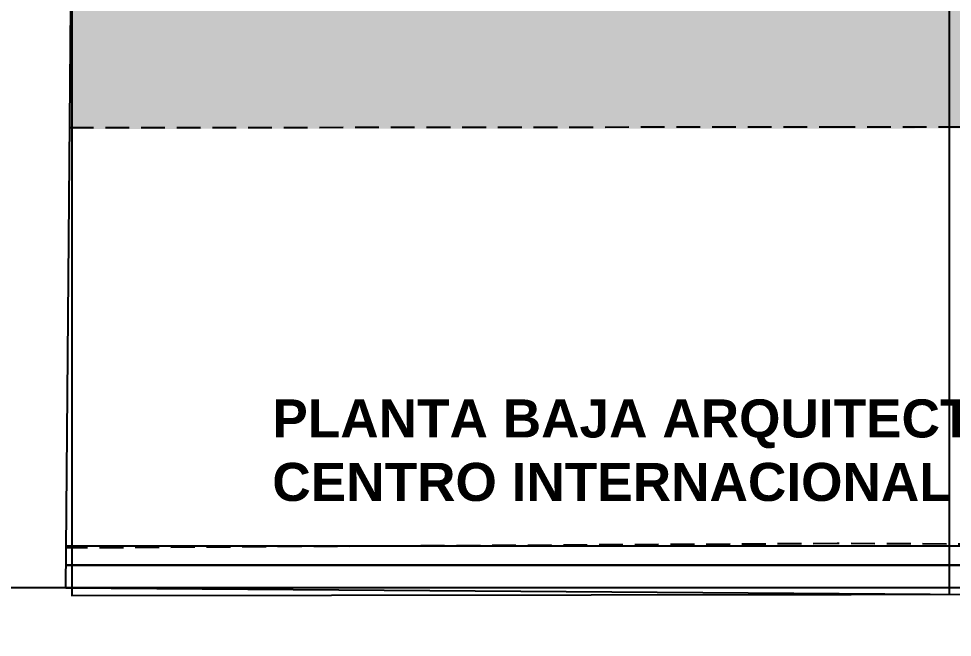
# Model space of a CAD drawing. Header units: metres. Extents: x -22 to 564, y 0 to 143.
# Drawn here: x -15.55 to -5.74, y 25.97 to 32.47 of the extents above; entities that cross this region are included whole.
import ezdxf
from ezdxf.xclip import XClip

# ---------------------------------------------------------------- set-up
doc = ezdxf.new("R2010")
doc.units = ezdxf.units.M
doc.header["$XCLIPFRAME"] = 2
for name, pattern in [('XREF  PB CONJ$0$CENTER', [50.800000000000004, 31.75, -6.35, 6.35, -6.35]), ('XREF  PB CONJ$0$DASHED2', [0.375, 0.25, -0.125]), ('XREF  PB CONJ$0$EJES630', [6.300000000000001, 5.5, -0.4, 0, -0.4]), ('XREF  PB CONJ$0$HIDDE150', [0.24, 0.15, -0.09])]:
    doc.linetypes.add(name, pattern=pattern)
for name, color, linetype in [('COTAS EJES', 8, 'Continuous'), ('TEXTO', 7, 'Continuous'), ('XREF  PB CONJ$0$BARDA', 52, 'Continuous'), ('XREF  PB CONJ$0$CANCELES', 1, 'Continuous'), ('XREF  PB CONJ$0$PARQUE', 251, 'Continuous'), ('XREF  PB CONJ$0$POLIGONAL', 22, 'XREF  PB CONJ$0$HIDDE150'), ('XREF  PB CONJ$0$REFERENCIA COLUMNAS NEURO', 7, 'Continuous'), ('XREF  PB CONJ$0$TUNEL PERIMETRO', 52, 'XREF  PB CONJ$0$DASHED2')]:
    doc.layers.add(name, color=color, linetype=linetype)
doc.layers.add('XREF  PB CONJ$0$EJES', color=11, linetype='XREF  PB CONJ$0$EJES630', lineweight=0)
doc.styles.add('100 SERVICIOS 40', font='arialbd.ttf', dxfattribs={"height": 0.4})

# ---------------------------------------------------------------- blocks, each defined once
blk = doc.blocks.new('XREF  PB CONJ$0$A$C7782c7fa')
blk.add_lwpolyline([(9.754256044630893, 6.741128195775673), (-5.820766091346741e-11, 0), (-59.72061957040569, 84.86234073713422)])
at = {"extrusion": (-0.0007039723777094062, -0.0004954101688450598, 0.9999996294957594)}
blk.add_lwpolyline([(-10.5941874709603, 61.32370710141599), (-36.43358845006404, 43.13961683631998)], dxfattribs=at)
blk = doc.blocks.new('XREF  PB CONJ')
at = {"layer": 'XREF  PB CONJ$0$PARQUE', "true_color": 0x136734}
h = blk.add_hatch(dxfattribs=at)
h.set_pattern_fill('CROSS', color=116, scale=0.02, angle=90)
h.set_pattern_definition([(90, (3.47269850919929e-06, -1.134495164478722e-09), (-0.127, 0.127), [0.0635, -0.1905]), (180, (0.03175347269849738, 0.03174999886550722), (-0.127, -0.127), [0.0635, -0.1905])])
edge = h.paths.add_edge_path()
edge.add_line((3.588273884761195, 104.6056329675487), (1.693567348087377, 104.368414600203))
edge.add_line((1.693567348087377, 104.368414600203), (2.478413261416573, 17.6083114474842))
edge.add_line((2.478413261416573, 17.6083114474842), (97.73099784695039, 17.93364224989173))
edge.add_arc((97.72473773924645, 19.23699778405991), 1.303370567948849, 270.2751935164262, 363.1005824932409)
edge.add_line((99.02620032972227, 19.30749574847924), (96.47620657157161, 19.30775949090481))
edge.add_line((96.47620657157161, 19.30775949090481), (96.6019833345069, 20.22399055472704))
edge.add_line((96.6019833345069, 20.22399055472704), (62.41283278945434, 20.22399055472704))
edge.add_arc((58.63294357442533, 24.65353201144387), 5.823091961721518, 229.5246648947452, 310.4753351052547, ccw=False)
edge.add_line((54.85305435939631, 20.22399055472704), (26.25265249313152, 20.21884310181645))
edge.add_line((26.25265249313152, 20.21884310181645), (4.283676938971102, 20.0304150349891))
edge.add_line((4.283676938971102, 20.0304150349891), (4.055006226456849, 46.69129838843256))
edge.add_line((4.055006226456849, 46.69129838843256), (2.38805395115935, 46.69120345470009))
edge.add_line((2.38805395115935, 46.69120345470009), (2.388055523748065, 54.80329825617565))
edge.add_line((2.388055523748065, 54.80329825617565), (3.985428701204579, 54.80339225640635))
edge.add_line((3.985428701204579, 54.80339225640635), (3.746434588130871, 82.6678883292065))
edge.add_line((3.746434588130871, 82.6678883292065), (3.618468547986073, 95.25564107650885))
edge.add_line((3.618468547986073, 95.25564107650885), (3.588273884761195, 104.6056329675487))
at = {"color": 6, "lineweight": 5}
blk.add_line((-2.134178678331487, 17.40801712775834), (-3.024177020759808, 121.1735659876683, 0.03751450956536941), dxfattribs=at)
at = {"layer": 'XREF  PB CONJ$0$BARDA'}
blk.add_lwpolyline([(99.02619685702375, 19.30749574961374), (99.02619685702375, 19.2336333986224, -0.4131330800136149), (97.73099437425182, 17.93364225102622), (9.722490205190983, 17.60885364323545), (-1.935886362793116, 17.60798105142138), (-2.822460450448439, 120.9742875104446), (10.08189628621598, 120.9933191570285)], format="xyb", dxfattribs=at)
at = {"layer": 'XREF  PB CONJ$0$CANCELES', "linetype": 'ByBlock'}
blk.add_line((-3.024177020759808, 121.1735659876683), (-2.134178678331487, 17.40801712775834), dxfattribs=at)
at = {"layer": 'XREF  PB CONJ$0$EJES', "linetype": 'XREF  PB CONJ$0$CENTER', "ltscale": 0.1}
blk.add_line((-3.024344336786773, 121.1735645525968, 0.03751450956536941), (-2.134345994358452, 17.4080156926868), dxfattribs=at)
at = {"layer": 'XREF  PB CONJ$0$POLIGONAL'}
blk.add_lwpolyline([(190.8206162398359, 18.08799273814834), (141.8102568218899, 17.89631201635447), (9.72286673088491, 17.4088536742383), (-2.134178678331487, 17.40801712775834), (-3.024180659488422, 121.1739902296625), (143.1257747374799, 121.389535522378), (183.0167166979261, 121.3662833134091), (192.16982407213, 121.3659470490912), (192.1698240721371, 18.09326952318352), (192.0206070624962, 18.09268593178669)], close=True, dxfattribs=at)
at = {"layer": 'XREF  PB CONJ$0$TUNEL PERIMETRO'}
blk.add_lwpolyline([(1.59306552311962, 114.7540644360656), (1.978440786526573, 74.93018519375359), (2.480157698995824, 17.40831157609509), (-2.134178678331487, 17.40801712775834), (-2.39926781002773, 74.8324895226515), (-2.96814579045068, 114.6408444205029)], close=True, dxfattribs=at)
at = {"layer": 'XREF  PB CONJ$0$REFERENCIA COLUMNAS NEURO', "color": 1, "lineweight": 5, "rotation": 325.356105481422}
blk.add_blockref('XREF  PB CONJ$0$A$C7782c7fa', (-2.134345569784017, 17.40796619679772), dxfattribs=at)

msp = doc.modelspace()

# ---------------------------------------------------------------- texts
at = {"layer": 'TEXTO', "insert": (-12.88708964421079, 28.46738244903855), "char_height": 0.4, "width": 13.88115607984361, "attachment_point": 1, "style": '100 SERVICIOS 40'}
msp.add_mtext('PLANTA BAJA ARQUITECTONICA\\PCENTRO INTERNACIONAL DE NEURO-ONCOLOGIA', dxfattribs=at)

# ---------------------------------------------------------------- next in the draw order: block references
ref = msp.add_blockref('XREF  PB CONJ', (67.89759845613122, 28.71000047223473, -5.303350527645168e-07), dxfattribs=dict(rotation=89.50849308405942))
XClip(ref).set_block_clipping_path([(-2.936402334019082, 82.9334608568603), (21.125027070724016, 82.93346085686031), (21.125027070724016, 49.039758686304495), (26.62967078853572, 49.039758686304495), (26.628401842942417, 17.471242249806586), (-2.853178747606947, 17.434198970088005)])

# ---------------------------------------------------------------- next in the draw order: linework, layer by layer
at = {"elevation": 4.545729023718139e-07}
msp.add_lwpolyline([(50.46733361064775, 55.9728928330741), (18.89881717414984, 55.97416177866739), (18.89881717414984, 50.4695180608557), (-14.99488499640596, 50.4695180608557), (-14.99488499640596, 26.40808865611259), (50.50437689036633, 26.49131224252472)], close=True, dxfattribs=at)
at = {"layer": 'COTAS EJES'}
msp.add_line((-18.1604928261754, 26.49131224252471), (68.36526117626228, 26.49131224252471), dxfattribs=at)

doc.saveas('drawing.dxf')
